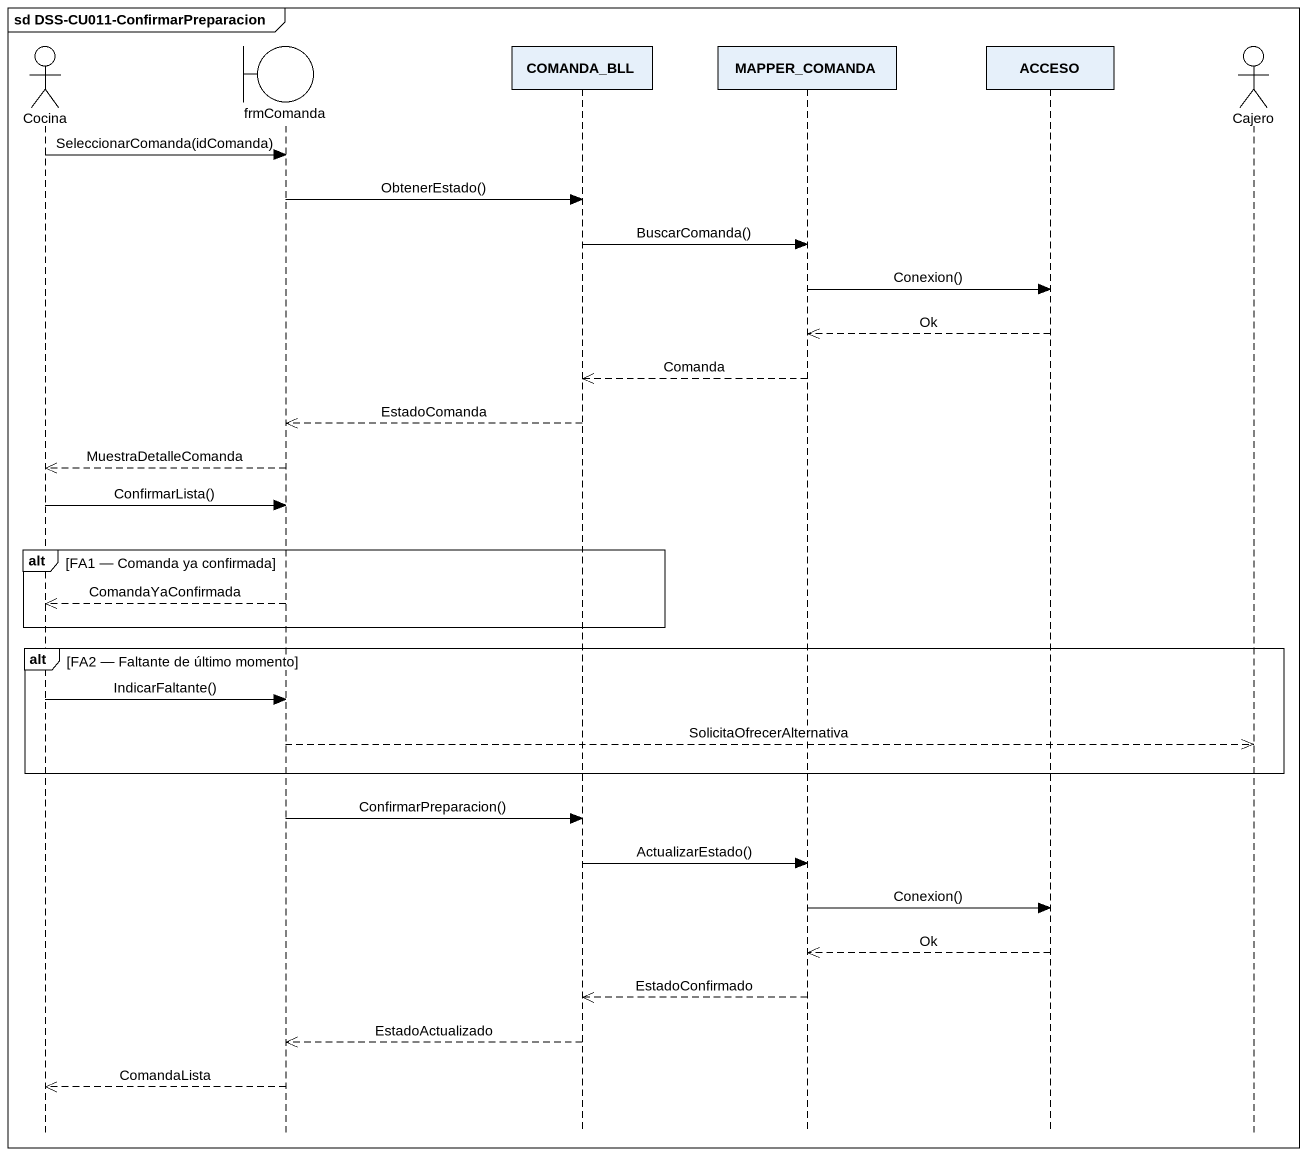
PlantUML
@startuml
mainframe sd DSS-CU011-ConfirmarPreparacion
hide footbox
actor Cocina
boundary frmComanda
participant COMANDA_BLL
participant MAPPER_COMANDA
participant ACCESO
actor Cajero

Cocina -> frmComanda : SeleccionarComanda(idComanda)
frmComanda -> COMANDA_BLL : ObtenerEstado()
COMANDA_BLL -> MAPPER_COMANDA : BuscarComanda()
MAPPER_COMANDA -> ACCESO : Conexion()
ACCESO -->> MAPPER_COMANDA : Ok
MAPPER_COMANDA -->> COMANDA_BLL : Comanda
COMANDA_BLL -->> frmComanda : EstadoComanda
frmComanda -->> Cocina : MuestraDetalleComanda
Cocina -> frmComanda : ConfirmarLista()
alt FA1 — Comanda ya confirmada
  frmComanda -->> Cocina : ComandaYaConfirmada
end
alt FA2 — Faltante de último momento
  Cocina -> frmComanda : IndicarFaltante()
  frmComanda -->> Cajero : SolicitaOfrecerAlternativa
end
frmComanda -> COMANDA_BLL : ConfirmarPreparacion()
COMANDA_BLL -> MAPPER_COMANDA : ActualizarEstado()
MAPPER_COMANDA -> ACCESO : Conexion()
ACCESO -->> MAPPER_COMANDA : Ok
MAPPER_COMANDA -->> COMANDA_BLL : EstadoConfirmado
COMANDA_BLL -->> frmComanda : EstadoActualizado
frmComanda -->> Cocina : ComandaLista
@enduml
